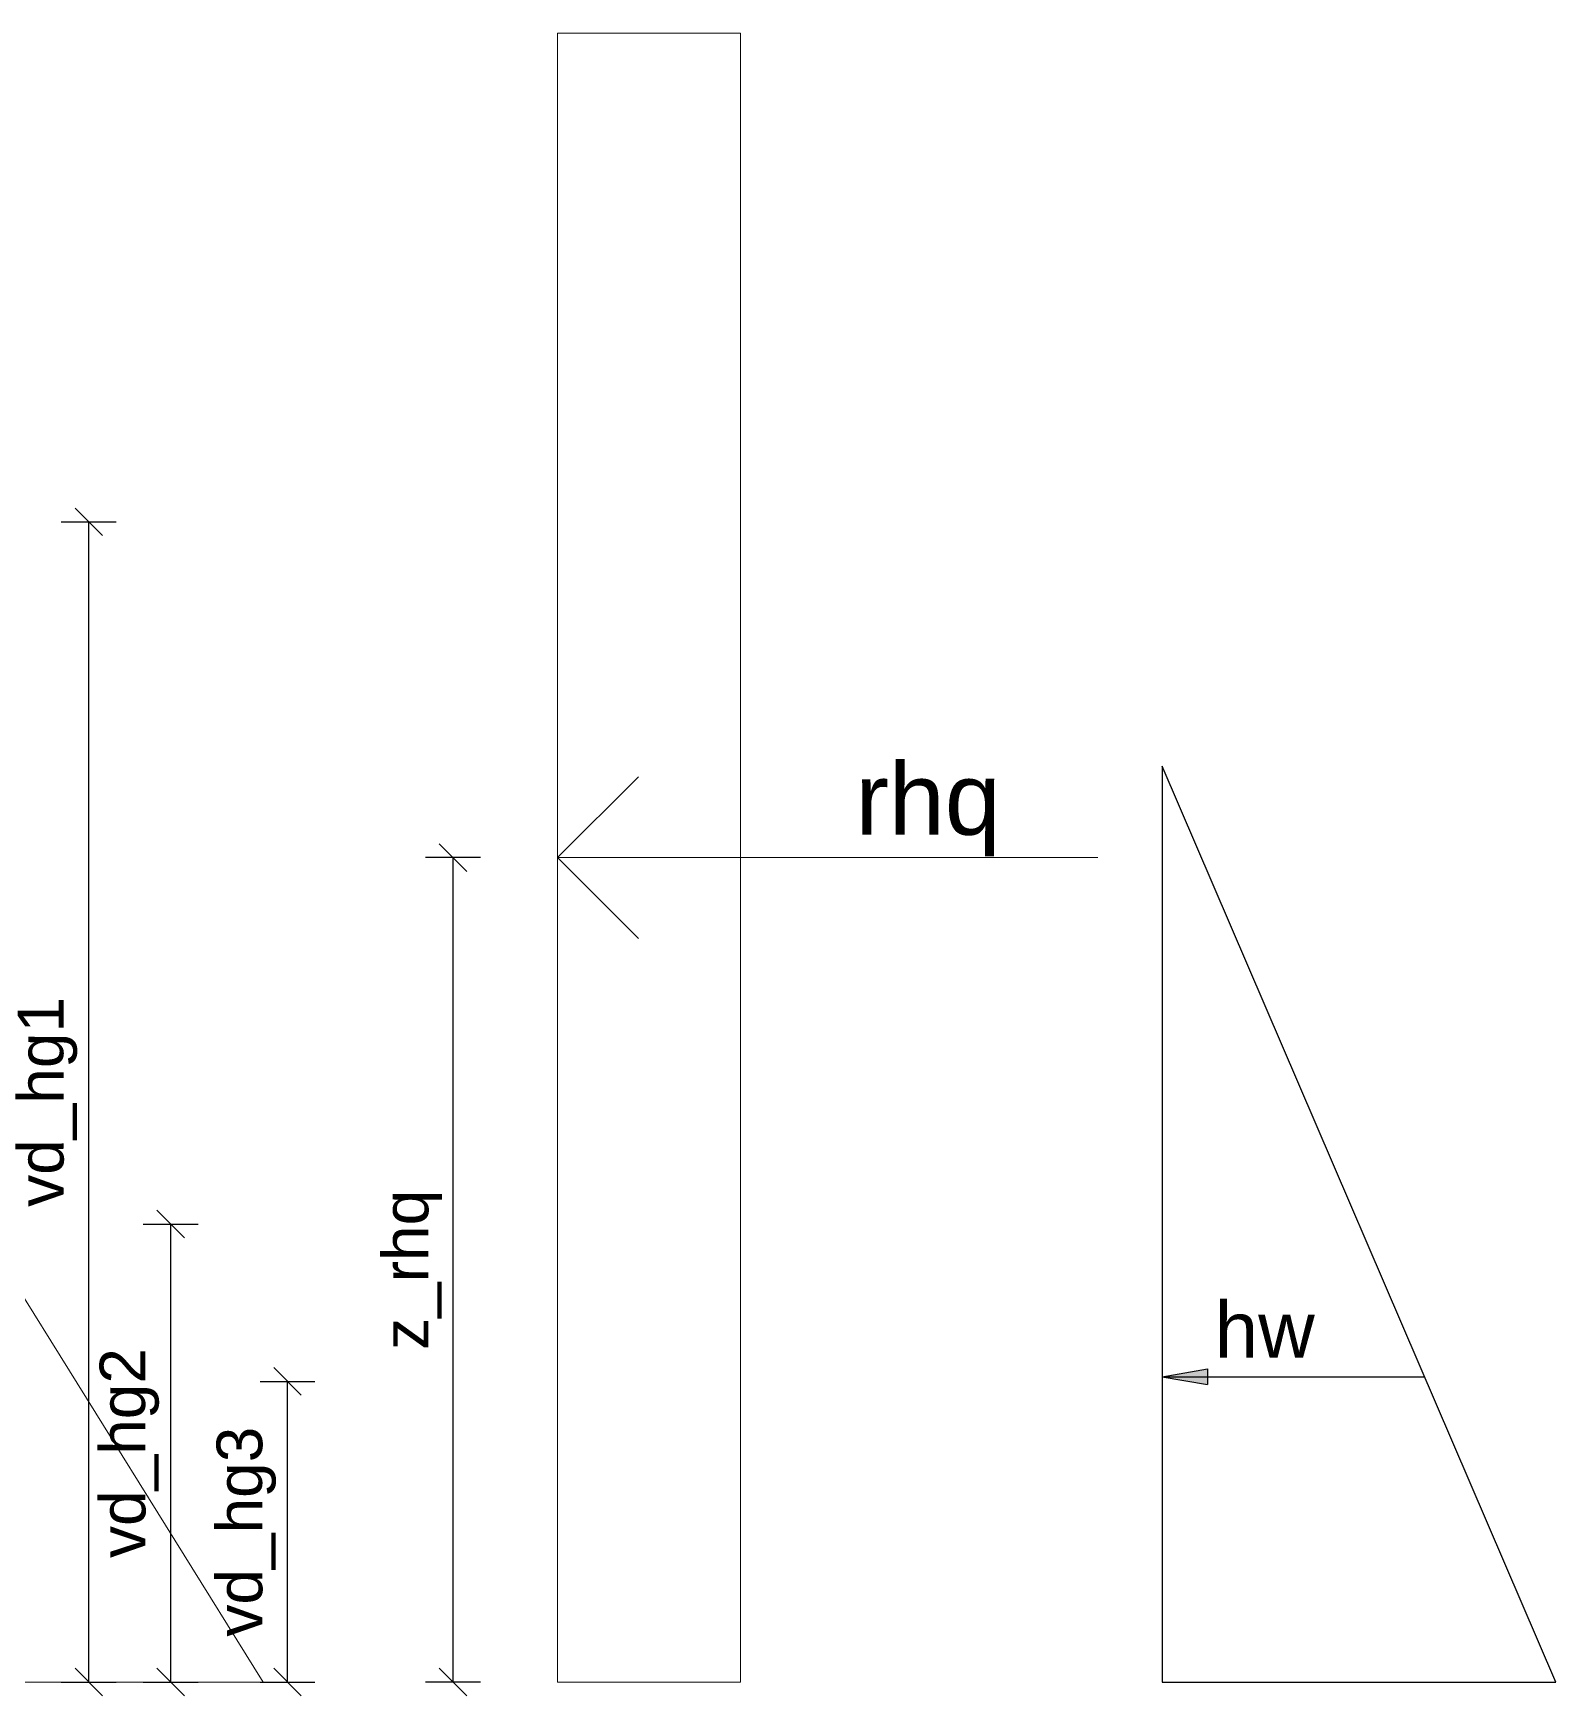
# Model space of a CAD drawing. Extents: x 63 to 2215, y -1648 to 422.
# Drawn here: x 1357 to 1689.4, y 18.4 to 381.4 of the extents above; entities that cross this region are included whole.
import ezdxf

# ---------------------------------------------------------------- set-up
doc = ezdxf.new("R2010")
doc.units = 0
for name, color, linetype, lineweight in [('Korisno', 1, 'Continuous', 15), ('Kota', 3, 'Continuous', 9), ('Tlo', 42, 'Continuous', 9)]:
    doc.layers.add(name, color=color, linetype=linetype, lineweight=lineweight)
doc.layers.add('Voda', color=140, linetype='Continuous')
doc.styles.get("Standard").update_dxf_attribs({"font": 'arial.ttf'})
doc.dimstyles.new('Annotative', dxfattribs={"dimscale": 0, "dimtxt": 2.5, "dimasz": 1.5, "dimexe": 1.5, "dimexo": 0.625, "dimtad": 1, "dimdec": 4, "dimtxsty": 'Standard', "dimblk": 'OBLIQUE', "dimcen": 2.5, "dimadec": 0, "dimazin": 0, "dimtfac": 1, "dimtdec": 4, "dimtix": 1, "dimtmove": 0, "dimatfit": 3, "dimldrblk": 'OBLIQUE', "dimfxl": 1.5, "dimfxlon": 1, "dimarcsym": 0})

# ---------------------------------------------------------------- blocks, each defined once
blk = doc.blocks.new('_Oblique')
at = {"color": 0, "linetype": 'ByBlock', "lineweight": -2}
blk.add_line((-0.5, -0.5), (0.5, 0.5), dxfattribs=at)
blk = doc.blocks.new('*D9')
at = {"layer": 'Defpoints', "color": 0, "transparency": 16777216}
for p in [(1448.64, 201.44), (1471.43, 201.44), (1471.43, 21.44)]:
    blk.add_point(p, dxfattribs=at)
at = {"layer": 'Kota', "color": 0, "lineweight": -2, "transparency": 16777216}
for p, q in [((1454.64, 201.44), (1442.64, 201.44)), ((1448.64, 21.44), (1448.64, 201.44)), ((1454.64, 21.44), (1442.64, 21.44))]:
    blk.add_line(p, q, dxfattribs=at)
at = {"layer": 'Kota', "color": 0, "lineweight": -2, "transparency": 16777216, "xscale": 6, "yscale": 6, "zscale": 6}
for p, rotation in [((1448.64, 201.44), 90), ((1448.64, 21.44), 270)]:
    blk.add_blockref('_Oblique', p, dxfattribs=dict(at, rotation=rotation))
at = {"layer": 'Kota', "color": 0, "transparency": 16777216, "insert": (1439.75, 111.44), "char_height": 10, "attachment_point": 5, "rotation": 90}
blk.add_mtext('z_rhq', dxfattribs=at)
blk = doc.blocks.new('*D40')
at = {"layer": 'Defpoints', "color": 0, "transparency": 16777216}
for p in [(1276.79, 274.78), (1369.1, 274.78), (1219.51, 21.44)]:
    blk.add_point(p, dxfattribs=at)
at = {"layer": 'Kota', "color": 0, "lineweight": -2, "transparency": 16777216}
for p, q in [((1363.1, 274.78), (1375.1, 274.78)), ((1369.1, 21.44), (1369.1, 274.78)), ((1363.1, 21.44), (1375.1, 21.44))]:
    blk.add_line(p, q, dxfattribs=at)
at = {"layer": 'Kota', "color": 0, "lineweight": -2, "transparency": 16777216, "xscale": 6, "yscale": 6, "zscale": 6}
for p, rotation in [((1369.1, 274.78), 90), ((1369.1, 21.44), 270)]:
    blk.add_blockref('_Oblique', p, dxfattribs=dict(at, rotation=rotation))
at = {"layer": 'Kota', "color": 0, "transparency": 16777216, "insert": (1360.11, 148.11), "char_height": 10, "attachment_point": 5, "rotation": 90}
blk.add_mtext('vd_hg1', dxfattribs=at)
blk = doc.blocks.new('*D41')
at = {"layer": 'Defpoints', "color": 0, "transparency": 16777216}
for p in [(1276.79, 121.44), (1386.98, 121.44), (1219.51, 21.44)]:
    blk.add_point(p, dxfattribs=at)
at = {"layer": 'Kota', "color": 0, "lineweight": -2, "transparency": 16777216}
for p, q in [((1380.98, 121.44), (1392.98, 121.44)), ((1386.98, 21.44), (1386.98, 121.44)), ((1380.98, 21.44), (1392.98, 21.44))]:
    blk.add_line(p, q, dxfattribs=at)
at = {"layer": 'Kota', "color": 0, "lineweight": -2, "transparency": 16777216, "xscale": 6, "yscale": 6, "zscale": 6}
for p, rotation in [((1386.98, 121.44), 90), ((1386.98, 21.44), 270)]:
    blk.add_blockref('_Oblique', p, dxfattribs=dict(at, rotation=rotation))
at = {"layer": 'Kota', "color": 0, "transparency": 16777216, "insert": (1377.98, 71.44), "char_height": 10, "attachment_point": 5, "rotation": 90}
blk.add_mtext('vd_hg2', dxfattribs=at)
blk = doc.blocks.new('*D42')
at = {"layer": 'Defpoints', "color": 0, "transparency": 16777216}
for p in [(1344.38, 87.09), (1412.49, 87.09), (1282.67, 21.44)]:
    blk.add_point(p, dxfattribs=at)
at = {"layer": 'Kota', "color": 0, "lineweight": -2, "transparency": 16777216}
for p, q in [((1406.49, 87.09), (1418.49, 87.09)), ((1412.49, 21.44), (1412.49, 87.09)), ((1406.49, 21.44), (1418.49, 21.44))]:
    blk.add_line(p, q, dxfattribs=at)
at = {"layer": 'Kota', "color": 0, "lineweight": -2, "transparency": 16777216, "xscale": 6, "yscale": 6, "zscale": 6}
for p, rotation in [((1412.49, 87.09), 90), ((1412.49, 21.44), 270)]:
    blk.add_blockref('_Oblique', p, dxfattribs=dict(at, rotation=rotation))
at = {"layer": 'Kota', "color": 0, "transparency": 16777216, "insert": (1403.5, 54.27), "char_height": 10, "attachment_point": 5, "rotation": 90}
blk.add_mtext('vd_hg3', dxfattribs=at)

msp = doc.modelspace()

# ---------------------------------------------------------------- hatches: boundary and pattern name
at = {"layer": 'Voda'}
h = msp.add_hatch(color=256, dxfattribs=at)
h.dxf.hatch_style = 1
h.paths.add_polyline_path([(1613.3512, 86.37315), (1613.3512, 89.84611), (1603.50312, 88.10963)])

# ---------------------------------------------------------------- linework, layer by layer
at = {"layer": 'Korisno'}
for p, q in [((1471.42675, 21.44296), (1471.42675, 381.44296)), ((1511.42675, 381.44296), (1471.42675, 381.44296)), ((1511.42675, 21.44296), (1511.42675, 381.44296)), ((1471.42675, 201.44296), (1489.10442, 219.12063)), ((1471.42675, 201.44296), (1589.4099, 201.44296)), ((1471.42675, 201.44296), (1489.10442, 183.76529)), ((1511.42675, 21.44296), (1471.42675, 21.44296))]:
    msp.add_line(p, q, dxfattribs=at)
at = {"layer": 'Tlo'}
for p, q in [((1407.16642, 21.44296), (1282.6675, 221.44296)), ((1282.6675, 21.44296), (1407.16642, 21.44296))]:
    msp.add_line(p, q, dxfattribs=at)
at = {"layer": 'Voda'}
for p, q in [((1603.50312, 221.44296), (1603.50312, 21.44296)), ((1689.42651, 21.44296), (1603.50312, 221.44296)), ((1603.50312, 88.10963), (1613.3512, 89.84611)), ((1603.50312, 88.10963), (1660.78538, 88.10963)), ((1603.50312, 88.10963), (1613.3512, 86.37315)), ((1613.3512, 89.84611), (1613.3512, 86.37315)), ((1603.50312, 21.44296), (1689.42651, 21.44296))]:
    msp.add_line(p, q, dxfattribs=at)

# ---------------------------------------------------------------- texts
at = {"layer": 'Korisno'}
msp.add_text('rhq', height=15.721011, dxfattribs=at).set_placement((1536.4879, 206.43689))
at = {"layer": 'Voda'}
msp.add_text('hw', height=12.22468, dxfattribs=at).set_placement((1614.95668, 92.25448))

# ---------------------------------------------------------------- dimensions: what is measured, and where the dimension line sits
at = {"layer": 'Kota'}
for base, p1, p2, text, picture, middle in [((1369.10199, 274.7763), (1219.50514, 21.44296), (1276.7874, 274.7763), 'vd_hg1', '*D40', (1360.11154, 148.10963)), ((1448.63851, 201.44296), (1471.42675, 21.44296), (1471.42675, 201.44296), 'z_rhq', '*D9', (1439.75037, 111.44296)), ((1386.97524, 121.44296), (1219.50514, 21.44296), (1276.7874, 121.44296), 'vd_hg2', '*D41', (1377.98479, 71.44296)), ((1412.49095, 87.08944), (1282.6675, 21.44296), (1344.38243, 87.08944), 'vd_hg3', '*D42', (1403.5005, 54.2662))]:
    dim = msp.add_linear_dim(base=base, p1=p1, p2=p2, angle=90, text=text, dimstyle='Annotative', override={"dimscale": 0}, dxfattribs=at)
    dim.commit()
    dim.dimension.update_dxf_attribs({"geometry": picture, "text_midpoint": middle})

doc.saveas('drawing.dxf')
